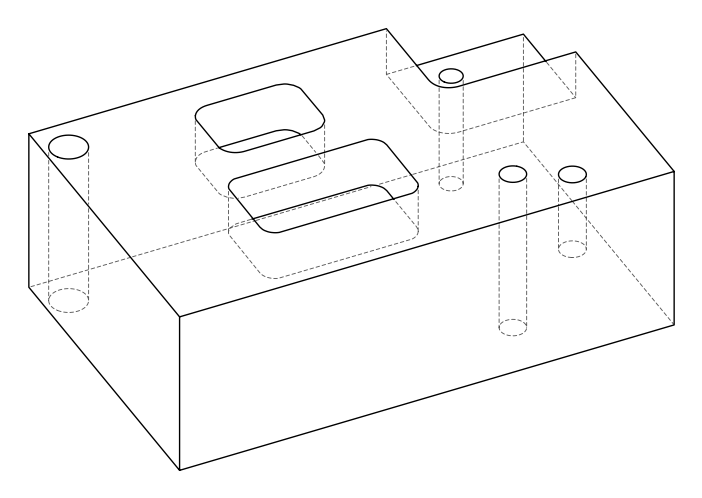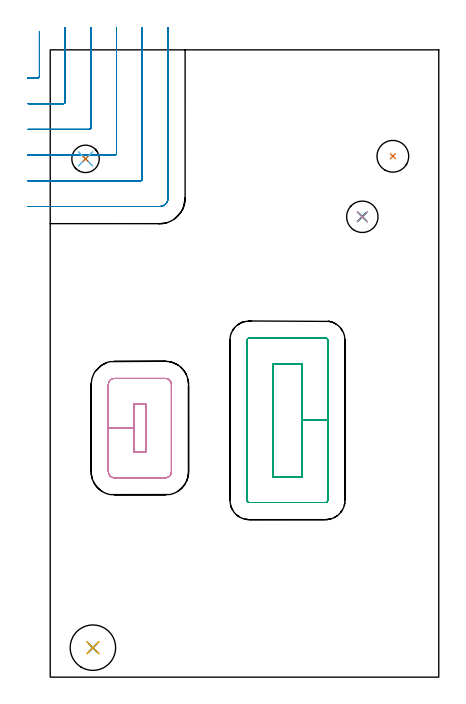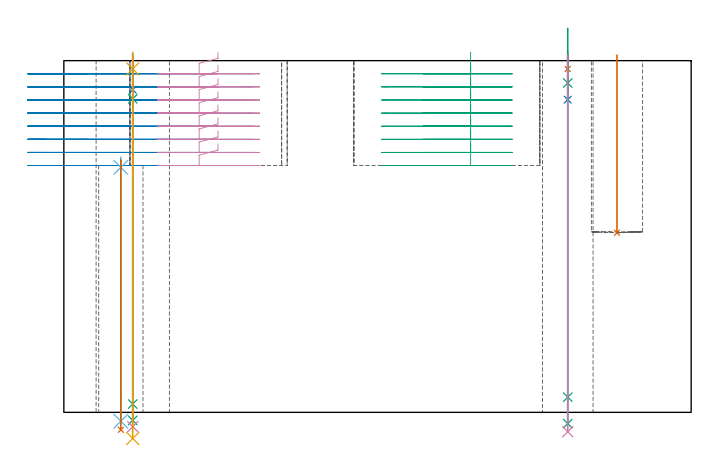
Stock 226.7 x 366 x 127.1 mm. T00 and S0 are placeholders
(PLAN: 16 operations, 11 tool changes, 29.8 min)
(1 INDEXABLE_INSERT_DRILL_BLIND_HOLE_FROM_SOLID | STEP1POCKET | NXT0302_008 | 0.26 min | 16639 mm3)
(2 MILL_CORNER_NOTCH_RECTANGULAR | CORNER_NOTCH_RECTANGULAR | UGT0201_094 | Follow Part, ap 5, ae 75% | 11.83 min | 300692 mm3)
(3 MILL_RECTANGULAR_POCKET | POCKET_RECTANGULAR_STRAIGHT | UGT0201_094 | Follow Part, ap 5, ae 75% | 8.44 min | 291013 mm3)
(4 MILL_RECTANGULAR_POCKET_1 | POCKET_RECTANGULAR_STRAIGHT_1 | UGT0201_094 | Follow Part, ap 5, ae 75% | 5.28 min | 161914 mm3)
(5 SPOT_DRILL | STEP1HOLE | NXT0321_9005460120000 | 0.05 min | 189 mm3)
(6 SPOT_DRILL_1 | STEP1HOLE_1 | NXT0321_9005460120000 | 0.04 min | 27 mm3)
(7 SPOT_DRILL_2 | STEP1HOLE_2 | NXT0321_9005460120000 | 0.05 min | 177 mm3)
(8 DRILL_BLIND_HOLE_INTO_CENTER | STEP1HOLE | NXT0301_041 | 0.05 min | 296 mm3)
(9 GUN_DRILL_THROUGH_HOLE | STEP1HOLE | UGT0307_002 | 0.58 min | 3280 mm3)
(10 SPADE_DRILL_TO_ENLARGE_THROUGH_HOLE | STEP1HOLE | UGT0306_007 | 0.54 min | 23392 mm3)
(11 DRILL_TO_ENLARGE_THROUGH_HOLE | STEP1HOLE | UGT0301_388 | 0.56 min | 42904 mm3)
(12 DRILL_THROUGH_HOLE_INTO_CENTER | STEP1HOLE_1 | NXT0301_065 | 0.39 min | 6169 mm3)
(13 DRILL_TO_ENLARGE_THROUGH_HOLE_1 | STEP1HOLE_1 | UGT0301_006 | 0.4 min | 11749 mm3)
(14 DRILL_BLIND_HOLE_INTO_CENTER_1 | STEP1HOLE_2 | NXT0301_065 | 0.07 min | 733 mm3)
(15 GUN_DRILL_THROUGH_HOLE_1 | STEP1HOLE_2 | UGT0307_008 | 0.69 min | 11144 mm3)
(16 DRILL_TO_ENLARGE_THROUGH_HOLE_2 | STEP1HOLE_2 | UGT0301_252 | 0.55 min | 21315 mm3)
(TOOL NXT0302_008 | Index. Insert Drill 18.5mm [880-D1850L25-05] | D18.5 PA176 FL93 Z2)
(TOOL UGT0201_094 | End mill 20 mm | D20 FL38 Z4)
(TOOL NXT0321_9005460120000 | NC Spot Drill, 142deg, 12mm, Carbide, Uncoated | D12 PA142 FL30 Z2)
(TOOL NXT0301_041 | Carbide Drill 7mm [860.1-0700-035A1-MM 2214] | D7 PA140 FL53 Z2)
(TOOL UGT0307_002 | Gun Drill 6 mm | D6 PA130 FL24 Z1)
(TOOL UGT0306_007 | Spade Drill 16.5mm | D16.5 PA132 FL10 Z2)
(TOOL UGT0301_388 | Twist Drill 26.5 mm | D26.5 PA118 FL165 Z2)
(TOOL NXT0301_065 | Carbide Drill 9.4mm [860.1-0940-075A1-MM 2214] | D9.4 PA140 FL98 Z2)
(TOOL UGT0301_006 | Twist Drill 16 mm | D16 PA118 FL120 Z2)
(TOOL UGT0307_008 | Gun Drill 11 mm | D11 PA130 FL24 Z1)
(TOOL UGT0301_252 | Twist Drill 18.3 mm | D18.3 PA118 FL135 Z2)
(OP 1 INDEXABLE_INSERT_DRILL_BLIND_HOLE_FROM_SOLID)
G17 G21 G94 G90
T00 M6
G54
G17 G0 G90 X199.9 Y303.9 S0 M3
G43 Z137.1 H1
G94 G81 G98 Z64.9 F250. R129.1
G80
M5
M2
(OP 2 MILL_CORNER_NOTCH_RECTANGULAR)
G17 G21 G94 G90
T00 M6
G54
G17 G0 G90 X-13. Y349.6 S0 M3
G43 Z137.1 H0
Z122.362
G94 G1 X-10. F250.
X-7.294 F500.
G3 X-6.3 Y350.594 R1.
G1 Y373.766
Y376.766 F250.
G0 Z137.1
X-13. Y334.6
Z122.362
G1 X-10.
X7.706 F500.
G3 X8.7 Y335.594 R1.
G1 Y376.
Y379. F250.
G0 Z137.1
X-13. Y319.6
Z122.362
G1 X-10.
X22.705 F500.
G3 X23.7 Y320.595 R1.
G1 Y376.
Y379. F250.
G0 Z137.1
X-13. Y304.6
Z122.362
G1 X-10.
X37.705 F500.
G3 X38.7 Y305.595 R1.
G1 Y376.
Y379. F250.
G0 Z137.1
X-13. Y289.6
Z122.362
G1 X-10.
X52.705 F500.
G3 X53.7 Y290.595 R1.
G1 Y376.
Y379. F250.
G0 Z137.1
X-13. Y274.6
Z122.362
G1 X-10.
X63.9 F500.
G3 X68.7 Y279.4 R4.8
G1 Y376.
Y379. F250.
G0 Z137.1
X-13. Y349.6
Z117.625
G1 X-10.
X-7.294 F500.
G3 X-6.3 Y350.594 R1.
G1 Y373.766
Y376.766 F250.
G0 Z137.1
X-13. Y334.6
Z117.625
G1 X-10.
X7.706 F500.
G3 X8.7 Y335.594 R1.
G1 Y376.
Y379. F250.
G0 Z137.1
X-13. Y319.6
Z117.625
G1 X-10.
X22.705 F500.
G3 X23.7 Y320.595 R1.
G1 Y376.
Y379. F250.
G0 Z137.1
X-13. Y304.6
Z117.625
G1 X-10.
X37.705 F500.
G3 X38.7 Y305.595 R1.
G1 Y376.
Y379. F250.
G0 Z137.1
X-13. Y289.6
Z117.625
G1 X-10.
X52.704 F500.
G3 X53.7 Y290.596 R1.
G1 Y376.
Y379. F250.
G0 Z137.1
X-13. Y274.6
Z117.625
G1 X-10.
X63.9 F500.
G3 X68.7 Y279.4 R4.8
G1 Y376.
Y379. F250.
G0 Z137.1
X-13. Y349.6
Z112.887
G1 X-10.
X-7.294 F500.
G3 X-6.3 Y350.594 R1.
G1 Y373.766
Y376.766 F250.
G0 Z137.1
X-13. Y334.6
Z112.887
G1 X-10.
X7.706 F500.
G3 X8.7 Y335.594 R1.
G1 Y376.
Y379. F250.
G0 Z137.1
X-13. Y319.6
Z112.887
G1 X-10.
X22.705 F500.
G3 X23.7 Y320.595 R1.
G1 Y376.
Y379. F250.
G0 Z137.1
X-13. Y304.6
Z112.887
G1 X-10.
X37.705 F500.
G3 X38.7 Y305.595 R1.
G1 Y376.
Y379. F250.
G0 Z137.1
X-13. Y289.6
Z112.887
G1 X-10.
X52.704 F500.
G3 X53.7 Y290.596 R1.
G1 Y376.
Y379. F250.
G0 Z137.1
X-13. Y274.6
Z112.887
G1 X-10.
X63.9 F500.
G3 X68.7 Y279.4 R4.8
G1 Y376.
Y379. F250.
G0 Z137.1
X-13. Y349.6
Z108.15
G1 X-10.
X-7.294 F500.
G3 X-6.3 Y350.594 R1.
G1 Y373.766
Y376.766 F250.
G0 Z137.1
X-13. Y334.6
Z108.15
G1 X-10.
X7.706 F500.
G3 X8.7 Y335.594 R1.
G1 Y376.
Y379. F250.
G0 Z137.1
X-13. Y319.6
Z108.15
G1 X-10.
X22.705 F500.
G3 X23.7 Y320.595 R1.
G1 Y376.
Y379. F250.
G0 Z137.1
X-13. Y304.6
Z108.15
G1 X-10.
X37.705 F500.
G3 X38.7 Y305.595 R1.
G1 Y376.
Y379. F250.
G0 Z137.1
X-13. Y289.6
Z108.15
G1 X-10.
X52.704 F500.
G3 X53.7 Y290.596 R1.
G1 Y376.
Y379. F250.
G0 Z137.1
X-13. Y274.6
Z108.15
G1 X-10.
X63.9 F500.
G3 X68.7 Y279.4 R4.8
G1 Y376.
Y379. F250.
G0 Z137.1
X-13. Y349.6
Z103.412
G1 X-10.
X-7.294 F500.
G3 X-6.3 Y350.594 R1.
G1 Y373.766
Y376.766 F250.
G0 Z137.1
X-13. Y334.6
Z103.412
G1 X-10.
X7.706 F500.
G3 X8.7 Y335.594 R1.
G1 Y376.
Y379. F250.
G0 Z137.1
X-13. Y319.6
Z103.412
G1 X-10.
X22.705 F500.
G3 X23.7 Y320.595 R1.
G1 Y376.
Y379. F250.
G0 Z137.1
X-13. Y304.6
Z103.412
G1 X-10.
X37.705 F500.
G3 X38.7 Y305.595 R1.
G1 Y376.
Y379. F250.
G0 Z137.1
X-13. Y289.6
Z103.412
G1 X-10.
X52.704 F500.
G3 X53.7 Y290.596 R1.
G1 Y376.
Y379. F250.
G0 Z137.1
X-13. Y274.6
Z103.412
G1 X-10.
X63.9 F500.
G3 X68.7 Y279.4 R4.8
G1 Y376.
Y379. F250.
G0 Z137.1
X-13. Y349.6
Z98.675
G1 X-10.
X-7.294 F500.
G3 X-6.3 Y350.594 R1.
G1 Y373.766
Y376.766 F250.
G0 Z137.1
X-13. Y334.6
Z98.675
G1 X-10.
X7.706 F500.
G3 X8.7 Y335.594 R1.
G1 Y376.
Y379. F250.
G0 Z137.1
X-13. Y319.6
Z98.675
G1 X-10.
X22.705 F500.
G3 X23.7 Y320.595 R1.
G1 Y376.
Y379. F250.
G0 Z137.1
X-13. Y304.6
Z98.675
G1 X-10.
X37.705 F500.
G3 X38.7 Y305.595 R1.
G1 Y376.
Y379. F250.
G0 Z137.1
X-13. Y289.6
Z98.675
G1 X-10.
X52.704 F500.
G3 X53.7 Y290.596 R1.
G1 Y376.
Y379. F250.
G0 Z137.1
X-13. Y274.6
Z98.675
G1 X-10.
X63.9 F500.
G3 X68.7 Y279.4 R4.8
G1 Y376.
Y379. F250.
G0 Z137.1
X-13. Y349.6
Z93.937
G1 X-10.
X-7.294 F500.
G3 X-6.3 Y350.594 R1.
G1 Y373.766
Y376.766 F250.
G0 Z137.1
X-13. Y334.6
Z93.937
G1 X-10.
X7.706 F500.
G3 X8.7 Y335.594 R1.
G1 Y376.
Y379. F250.
G0 Z137.1
X-13. Y319.6
Z93.937
G1 X-10.
X22.705 F500.
G3 X23.7 Y320.595 R1.
G1 Y376.
Y379. F250.
G0 Z137.1
X-13. Y304.6
Z93.937
G1 X-10.
X37.705 F500.
G3 X38.7 Y305.595 R1.
G1 Y376.
Y379. F250.
G0 Z137.1
X-13. Y289.6
Z93.937
G1 X-10.
X52.704 F500.
G3 X53.7 Y290.596 R1.
G1 Y376.
Y379. F250.
G0 Z137.1
X-13. Y274.6
Z93.937
G1 X-10.
X63.9 F500.
G3 X68.7 Y279.4 R4.8
G1 Y376.
Y379. F250.
G0 Z137.1
X-13. Y349.6
Z89.2
G1 X-10.
X-7.294 F500.
G3 X-6.3 Y350.594 R1.
G1 Y373.766
Y376.766 F250.
G0 Z137.1
X-13. Y334.6
Z89.2
G1 X-10.
X7.706 F500.
G3 X8.7 Y335.594 R1.
G1 Y376.
Y379. F250.
G0 Z137.1
X-13. Y319.6
Z89.2
G1 X-10.
X22.705 F500.
G3 X23.7 Y320.595 R1.
G1 Y376.
Y379. F250.
G0 Z137.1
X-13. Y304.6
Z89.2
G1 X-10.
X37.705 F500.
G3 X38.7 Y305.595 R1.
G1 Y376.
Y379. F250.
G0 Z137.1
X-13. Y289.6
Z89.2
G1 X-10.
X52.704 F500.
G3 X53.7 Y290.596 R1.
G1 Y376.
Y379. F250.
G0 Z137.1
X-13. Y274.6
Z89.2
G1 X-10.
X63.9 F500.
G3 X68.7 Y279.4 R4.8
G1 Y376.
Y379. F250.
G0 Z137.1
M5
M2
(OP 3 MILL_RECTANGULAR_POCKET)
G17 G21 G94 G90
T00 M6
G54
G17 G0 G90 X147. Y120.973 S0 M3
G43 Z137.1 H0
Z130.1
G94 G1 Y149.85 Z122.362 F250.
Y182.8 F500.
X129.8
Y116.9
X147.
Y149.85
X162.
Y196.4
G3 X160.6 Y197.8 R1.4
G1 X116.2
G3 X114.8 Y196.4 R1.4
G1 Y103.3
G3 X116.2 Y101.9 R1.4
G1 X160.6
G3 X162. Y103.3 R1.4
G1 Y149.85
Y150.85
G0 X147. Y120.973 Z125.362
G1 Y149.85 Z117.625 F250.
Y182.8 F500.
X129.8
Y116.9
X147.
Y149.85
X162.
Y196.4
G3 X160.6 Y197.8 R1.4
G1 X116.2
G3 X114.8 Y196.4 R1.4
G1 Y103.3
G3 X116.2 Y101.9 R1.4
G1 X160.6
G3 X162. Y103.3 R1.4
G1 Y149.85
Y150.85
G0 X147. Y120.973 Z120.625
G1 Y149.85 Z112.887 F250.
Y182.8 F500.
X129.8
Y116.9
X147.
Y149.85
X162.
Y196.4
G3 X160.6 Y197.8 R1.4
G1 X116.2
G3 X114.8 Y196.4 R1.4
G1 Y103.3
G3 X116.2 Y101.9 R1.4
G1 X160.6
G3 X162. Y103.3 R1.4
G1 Y149.85
Y150.85
G0 X147. Y120.973 Z115.887
G1 Y149.85 Z108.15 F250.
Y182.8 F500.
X129.8
Y116.9
X147.
Y149.85
X162.
Y196.4
G3 X160.6 Y197.8 R1.4
G1 X116.2
G3 X114.8 Y196.4 R1.4
G1 Y103.3
G3 X116.2 Y101.9 R1.4
G1 X160.6
G3 X162. Y103.3 R1.4
G1 Y149.85
Y150.85
G0 X147. Y120.973 Z111.15
G1 Y149.85 Z103.412 F250.
Y182.8 F500.
X129.8
Y116.9
X147.
Y149.85
X162.
Y196.4
G3 X160.6 Y197.8 R1.4
G1 X116.2
G3 X114.8 Y196.4 R1.4
G1 Y103.3
G3 X116.2 Y101.9 R1.4
G1 X160.6
G3 X162. Y103.3 R1.4
G1 Y149.85
Y150.85
G0 X147. Y120.973 Z106.412
G1 Y149.85 Z98.675 F250.
Y182.8 F500.
X129.8
Y116.9
X147.
Y149.85
X162.
Y196.4
G3 X160.6 Y197.8 R1.4
G1 X116.2
G3 X114.8 Y196.4 R1.4
G1 Y103.3
G3 X116.2 Y101.9 R1.4
G1 X160.6
G3 X162. Y103.3 R1.4
G1 Y149.85
Y150.85
G0 X147. Y120.973 Z101.675
G1 Y149.85 Z93.937 F250.
Y182.8 F500.
X129.8
Y116.9
X147.
Y149.85
X162.
Y196.4
G3 X160.6 Y197.8 R1.4
G1 X116.2
G3 X114.8 Y196.4 R1.4
G1 Y103.3
G3 X116.2 Y101.9 R1.4
G1 X160.6
G3 X162. Y103.3 R1.4
G1 Y149.85
Y150.85
G0 X147. Y120.973 Z96.937
G1 Y149.85 Z89.2 F250.
Y182.8 F500.
X129.8
Y116.9
X147.
Y149.85
X162.
Y196.4
G3 X160.6 Y197.8 R1.4
G1 X116.2
G3 X114.8 Y196.4 R1.4
G1 Y103.3
G3 X116.2 Y101.9 R1.4
G1 X160.6
G3 X162. Y103.3 R1.4
G1 Y149.85
Y150.85
G0 Z137.1
M5
M2
(OP 4 MILL_RECTANGULAR_POCKET_1)
G17 G21 G94 G90
T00 M6
G54
G17 G0 G90 X55.7 Y151.223 S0 M3
G43 Z137.1 H0
Z130.1
G94 G1 Y159.3 Z127.936 F250.
X48.9 Z126.114
Y145.3 Z122.362
Y131.3 F500.
X55.7
Y159.3
X48.9
Y145.3
X33.9
Y119.9
G3 X37.5 Y116.3 R3.6
G1 X67.1
G3 X70.7 Y119.9 R3.6
G1 Y170.7
G3 X67.1 Y174.3 R3.6
G1 X37.5
G3 X33.9 Y170.7 R3.6
G1 Y145.3
Y144.3
G0 X55.7 Y151.223 Z125.362
G1 Y159.3 Z123.198 F250.
X48.9 Z121.376
Y145.3 Z117.625
Y131.3 F500.
X55.7
Y159.3
X48.9
Y145.3
X33.9
Y119.9
G3 X37.5 Y116.3 R3.6
G1 X67.1
G3 X70.7 Y119.9 R3.6
G1 Y170.7
G3 X67.1 Y174.3 R3.6
G1 X37.5
G3 X33.9 Y170.7 R3.6
G1 Y145.3
Y144.3
G0 X55.7 Y151.223 Z120.625
G1 Y159.3 Z118.461 F250.
X48.9 Z116.639
Y145.3 Z112.887
Y131.3 F500.
X55.7
Y159.3
X48.9
Y145.3
X33.9
Y119.9
G3 X37.5 Y116.3 R3.6
G1 X67.1
G3 X70.7 Y119.9 R3.6
G1 Y170.7
G3 X67.1 Y174.3 R3.6
G1 X37.5
G3 X33.9 Y170.7 R3.6
G1 Y145.3
Y144.3
G0 X55.7 Y151.223 Z115.887
G1 Y159.3 Z113.723 F250.
X48.9 Z111.901
Y145.3 Z108.15
Y131.3 F500.
X55.7
Y159.3
X48.9
Y145.3
X33.9
Y119.9
G3 X37.5 Y116.3 R3.6
G1 X67.1
G3 X70.7 Y119.9 R3.6
G1 Y170.7
G3 X67.1 Y174.3 R3.6
G1 X37.5
G3 X33.9 Y170.7 R3.6
G1 Y145.3
Y144.3
G0 X55.7 Y151.223 Z111.15
G1 Y159.3 Z108.986 F250.
X48.9 Z107.164
Y145.3 Z103.412
Y131.3 F500.
X55.7
Y159.3
X48.9
Y145.3
X33.9
Y119.9
G3 X37.5 Y116.3 R3.6
G1 X67.1
G3 X70.7 Y119.9 R3.6
G1 Y170.7
G3 X67.1 Y174.3 R3.6
G1 X37.5
G3 X33.9 Y170.7 R3.6
G1 Y145.3
Y144.3
G0 X55.7 Y151.223 Z106.412
G1 Y159.3 Z104.248 F250.
X48.9 Z102.426
Y145.3 Z98.675
Y131.3 F500.
X55.7
Y159.3
X48.9
Y145.3
X33.9
Y119.9
G3 X37.5 Y116.3 R3.6
G1 X67.1
G3 X70.7 Y119.9 R3.6
G1 Y170.7
G3 X67.1 Y174.3 R3.6
G1 X37.5
G3 X33.9 Y170.7 R3.6
G1 Y145.3
Y144.3
G0 X55.7 Y151.223 Z101.675
G1 Y159.3 Z99.511 F250.
X48.9 Z97.689
Y145.3 Z93.937
Y131.3 F500.
X55.7
Y159.3
X48.9
Y145.3
X33.9
Y119.9
G3 X37.5 Y116.3 R3.6
G1 X67.1
G3 X70.7 Y119.9 R3.6
G1 Y170.7
G3 X67.1 Y174.3 R3.6
G1 X37.5
G3 X33.9 Y170.7 R3.6
G1 Y145.3
Y144.3
G0 X55.7 Y151.223 Z96.937
G1 Y159.3 Z94.773 F250.
X48.9 Z92.951
Y145.3 Z89.2
Y131.3 F500.
X55.7
Y159.3
X48.9
Y145.3
X33.9
Y119.9
G3 X37.5 Y116.3 R3.6
G1 X67.1
G3 X70.7 Y119.9 R3.6
G1 Y170.7
G3 X67.1 Y174.3 R3.6
G1 X37.5
G3 X33.9 Y170.7 R3.6
G1 Y145.3
Y144.3
G0 Z137.1
M5
M2
(OP 5 SPOT_DRILL)
G17 G21 G94 G90
T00 M6
G54
G17 G0 G90 X24.9 Y17.2 S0 M3
G43 Z137.1 H0
G94 G81 G98 Z124.1 F250. R130.1
G80
M5
M2
(OP 6 SPOT_DRILL_1)
G17 G21 G94 G90
T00 M6
G54
G17 G0 G90 X20.6 Y302.4 S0 M3
G43 Z137.1 H0
G94 G81 G98 Z88.511 F250. R92.2
G80
M5
M2
(OP 7 SPOT_DRILL_2)
G17 G21 G94 G90
T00 M6
G54
G17 G0 G90 X182.1 Y268.6 S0 M3
G43 Z137.1 H0
G94 G81 G98 Z124.1 F250. R130.1
G80
M5
M2
(OP 8 DRILL_BLIND_HOLE_INTO_CENTER)
G17 G21 G94 G90
T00 M6
G54
G17 G0 G90 X24.9 Y17.2 S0 M3
G43 Z137.1 H1
G94 G81 G98 Z116.6 F250. R129.1
G80
M5
M2
(OP 9 GUN_DRILL_THROUGH_HOLE)
G17 G21 G94 G90
T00 M6
G54
G17 G0 G90 X24.9 Y17.2 M8
G43 Z137.1 H0
Z124.052
S716 M3
G94 G1 Z113.293 F125. M26
G4 X.084
Z3. F250.
G4 X.084
Z-2.899 F125.
G4 X.084
M5
M9
G0 Z124.052
Z137.1
M2
(OP 10 SPADE_DRILL_TO_ENLARGE_THROUGH_HOLE)
G17 G21 G94 G90
T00 M6
G54
G17 G0 G90 X24.9 Y17.2 S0 M3
G43 Z137.1 H0
G94 G73 G98 Z-5.173 F250. Q14.697 R129.1
G80
M5
M2
(OP 11 DRILL_TO_ENLARGE_THROUGH_HOLE)
G17 G21 G94 G90
T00 M6
G54
G17 G0 G90 X24.9 Y17.2 S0 M3
G43 Z137.1 H0
G94 G73 G98 Z-9.461 F250. Q22.76 R129.1
G80
M5
M2
(OP 12 DRILL_THROUGH_HOLE_INTO_CENTER)
G17 G21 G94 G90
T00 M6
G54
G17 G0 G90 X20.6 Y302.4 S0 M3
G43 Z137.1 H1
G94 G73 G98 Z-3.211 F250. Q9.241 R91.2
G80
M5
M2
(OP 13 DRILL_TO_ENLARGE_THROUGH_HOLE_1)
G17 G21 G94 G90
T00 M6
G54
G17 G0 G90 X20.6 Y302.4 S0 M3
G43 Z137.1 H0
G94 G73 G98 Z-6.307 F250. Q15.918 R91.2
G80
M5
M2
(OP 14 DRILL_BLIND_HOLE_INTO_CENTER_1)
G17 G21 G94 G90
T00 M6
G54
G17 G0 G90 X182.1 Y268.6 S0 M3
G43 Z137.1 H1
G94 G81 G98 Z113. F250. R129.1
G80
M5
M2
(OP 15 GUN_DRILL_THROUGH_HOLE_1)
G17 G21 G94 G90
T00 M6
G54
G17 G0 G90 X182.1 Y268.6 M8
G43 Z138.766 H0
S716 M3
G94 G1 Z119.035 F125. M26
G4 X.084
Z5.5 F250.
G4 X.084
Z-4.065 F125.
G4 X.084
M5
M9
G0 Z138.766
M2
(OP 16 DRILL_TO_ENLARGE_THROUGH_HOLE_2)
G17 G21 G94 G90
T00 M6
G54
G17 G0 G90 X182.1 Y268.6 S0 M3
G43 Z137.1 H0
G94 G73 G98 Z-6.998 F250. Q16.762 R129.1
G80
M5
M2
